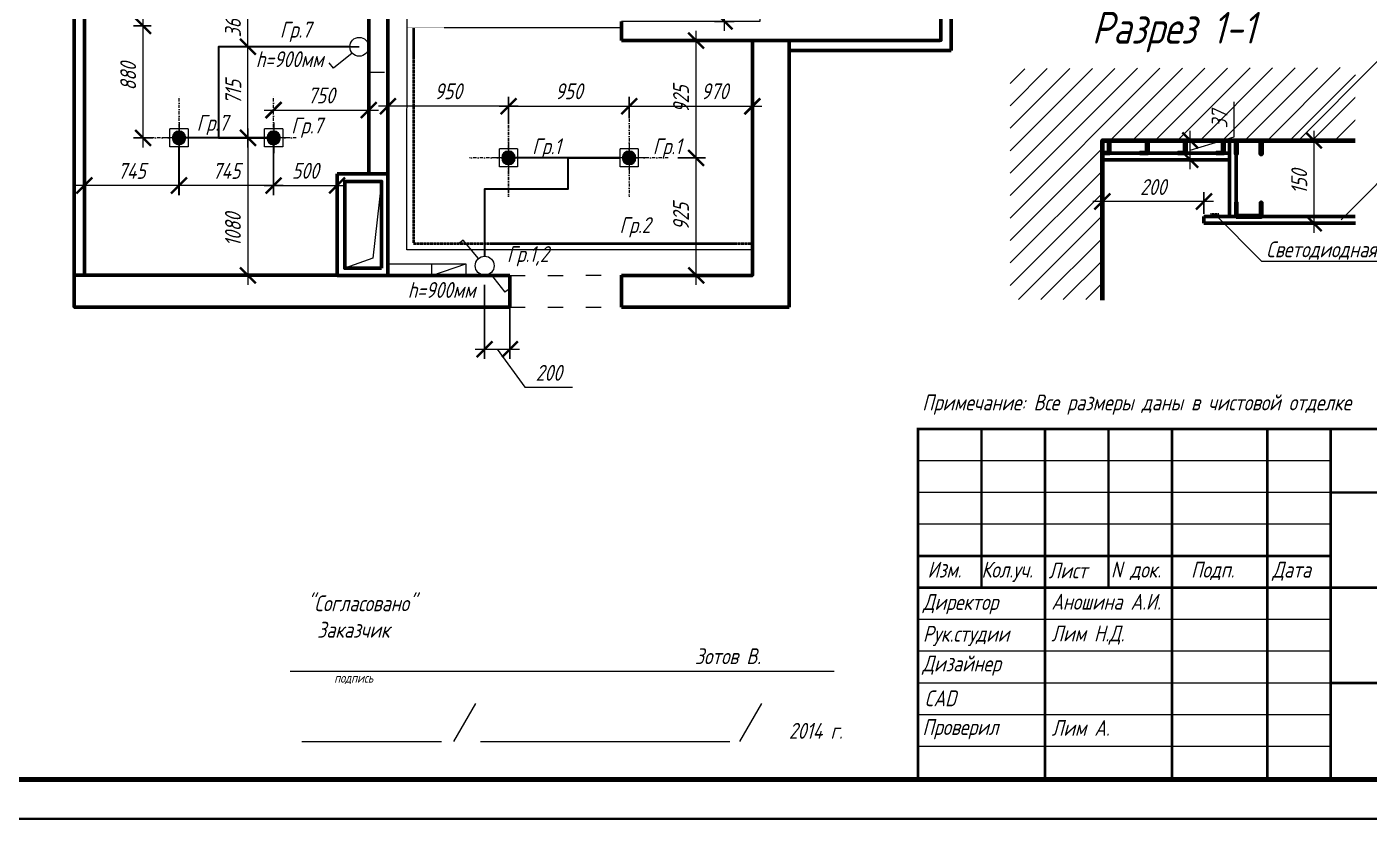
# Model space of a CAD drawing. Header units: millimetres. Extents: x 653176 to 972033, y 753746 to 925850.
# Drawn here: x 720550 to 731119, y 819479 to 825725 of the extents above; entities that cross this region are included whole.
import ezdxf

# ---------------------------------------------------------------- set-up
doc = ezdxf.new("R2010")
doc.units = ezdxf.units.MM
doc.header["$LTSCALE"] = 10
doc.set_wipeout_variables(frame=1)
for name, pattern in [('ACAD_ISO03W100', [30, 12, -18]), ('DASHDOTX2', [50.8, 25.4, -12.7, 0, -12.7]), ('HIDDEN', [0.375, 0.25, -0.125])]:
    doc.linetypes.add(name, pattern=pattern)
doc.layers.get('0').update_dxf_attribs({"color": 65, "lineweight": 25})
for name, color, linetype, lineweight in [('AL', 7, 'Continuous', 30), ('ALAN-Rev4', 6, 'Continuous', 13), ('stamp', 253, 'Continuous', 18), ('wall', 95, 'Continuous', 60), ('МЕБ', 255, 'Continuous', 20), ('ОСИ', 75, 'DASHDOTX2', 0), ('проем', 252, 'Continuous', 13), ('размh150', 7, 'Continuous', 9), ('Текст', 132, 'Continuous', 25), ('ТЕКСТ1', 90, 'Continuous', 25), ('штрих', 22, 'Continuous', 0)]:
    doc.layers.add(name, color=color, linetype=linetype, lineweight=lineweight)
for name, color, linetype, lineweight, true_color in [('мебель_Pen_No__3', 7, 'Continuous', 18, 0xff6600), ('мебель_Pen_No__43', 7, 'Continuous', 40, 0xff6600), ('штрих_Pen_No__3', 7, 'Continuous', 18, 0xff6600)]:
    doc.layers.add(name, color=color, linetype=linetype, lineweight=lineweight, true_color=true_color)
doc.styles.add('ГОСТ тип А', font='gost_a.shx', dxfattribs={"oblique": 15, "height": 125})
doc.dimstyles.new('ГОСТ тип А', dxfattribs={"dimtxt": 125, "dimasz": 125, "dimexe": 75, "dimexo": 75, "dimgap": 50, "dimtad": 1, "dimdec": 0, "dimrnd": 5, "dimtxsty": 'ГОСТ тип А', "dimblk": 'ARCHTICK', "dimcen": 50, "dimdle": 75, "dimadec": 0, "dimazin": 0, "dimtfac": 1, "dimtdec": 0, "dimtmove": 1, "dimatfit": 2, "dimfxl": 1, "dimlwd": 9, "dimarcsym": 0})

# ---------------------------------------------------------------- blocks, each defined once
blk = doc.blocks.new('_ARCHTICK')
at = {"color": 0, "linetype": 'ByBlock', "ltscale": 50, "const_width": 0.15}
blk.add_lwpolyline([(-0.5, -0.5), (0.5, 0.5)], dxfattribs=at)
blk = doc.blocks.new('*D601')
at = {"layer": 'Defpoints', "color": 0, "lineweight": 90, "transparency": 16777216}
for p in [(729019, 824350), (729019, 824179), (729819, 824179)]:
    blk.add_point(p, dxfattribs=at)
at = {"layer": 'размh150', "color": 0, "lineweight": -2, "transparency": 16777216}
for p, q in [((729019, 824254), (729019, 824425)), ((729819, 824254), (729819, 824425))]:
    blk.add_line(p, q, dxfattribs=at)
at = {"layer": 'размh150', "color": 0, "lineweight": 9, "transparency": 16777216}
blk.add_line((729894, 824350), (728944, 824350), dxfattribs=at)
at = {"layer": 'размh150', "color": 0, "lineweight": 9, "transparency": 16777216, "xscale": 125, "yscale": 125, "zscale": 125, "rotation": 180}
blk.add_blockref('_ARCHTICK', (729019, 824350), dxfattribs=at)
at = {"layer": 'размh150', "color": 0, "lineweight": 9, "transparency": 16777216, "xscale": 125, "yscale": 125, "zscale": 125}
blk.add_blockref('_ARCHTICK', (729819, 824350), dxfattribs=at)
at = {"layer": 'размh150', "color": 0, "transparency": 16777216, "insert": (729419, 824464), "char_height": 125, "attachment_point": 5, "style": 'ГОСТ тип А'}
blk.add_mtext('200', dxfattribs=at)
blk = doc.blocks.new('*D602')
at = {"layer": 'Defpoints', "color": 0, "lineweight": 90, "transparency": 16777216}
for p in [(730564, 824831), (730564, 824179), (730684, 824179)]:
    blk.add_point(p, dxfattribs=at)
at = {"layer": 'размh150', "color": 0, "lineweight": -2, "transparency": 16777216}
for p, q in [((730639, 824831), (730759, 824831)), ((730639, 824179), (730759, 824179))]:
    blk.add_line(p, q, dxfattribs=at)
at = {"layer": 'размh150', "color": 0, "lineweight": 9, "transparency": 16777216}
blk.add_line((730684, 824906), (730684, 824104), dxfattribs=at)
at = {"layer": 'размh150', "color": 0, "lineweight": 9, "transparency": 16777216, "xscale": 125, "yscale": 125, "zscale": 125}
for p, rotation in [((730684, 824831), 90), ((730684, 824179), 270)]:
    blk.add_blockref('_ARCHTICK', p, dxfattribs=dict(at, rotation=rotation))
at = {"layer": 'размh150', "color": 0, "transparency": 16777216, "insert": (730569, 824505), "char_height": 125, "attachment_point": 5, "rotation": 90, "style": 'ГОСТ тип А'}
blk.add_mtext('150', dxfattribs=at)
blk = doc.blocks.new('встроенный светильник')
at = {"layer": 'штрих_Pen_No__3', "linetype": 'Continuous', "lineweight": 0}
h = blk.add_hatch(color=7, dxfattribs=at)
edge = h.paths.add_edge_path()
edge.add_arc((680320, 788346), 53.6, 0, 180)
edge.add_arc((680320, 788346), 53.6, 180, 360)
at = {"layer": 'мебель_Pen_No__3', "color": 7, "linetype": 'Continuous'}
for p, q in [((680248, 788275), (680248, 788418)), ((680391, 788418), (680248, 788418)), ((680320, 788465), (680320, 788227)), ((680320, 788465), (680320, 788227)), ((680391, 788418), (680391, 788275)), ((680451, 788346), (680188, 788346)), ((680391, 788275), (680248, 788275))]:
    blk.add_line(p, q, dxfattribs=at)
at = {"layer": 'штрих_Pen_No__3', "color": 7, "linetype": 'Continuous', "flags": 128}
blk.add_lwpolyline([(680373, 788346, 1), (680266, 788346, 1)], format="xyb", close=True, dxfattribs=at)
blk = doc.blocks.new('*D605')
at = {"layer": 'Defpoints', "color": 0, "lineweight": 90, "transparency": 16777216}
for p in [(725890, 826866), (726044, 826866), (725890, 825768)]:
    blk.add_point(p, dxfattribs=at)
at = {"layer": 'размh150', "color": 0, "lineweight": 9, "transparency": 16777216}
blk.add_line((726044, 825693), (726044, 826941), dxfattribs=at)
at = {"layer": 'размh150', "color": 0, "lineweight": -2, "transparency": 16777216}
for p, q in [((725965, 826866), (726119, 826866)), ((725965, 825768), (726119, 825768))]:
    blk.add_line(p, q, dxfattribs=at)
at = {"layer": 'размh150', "color": 0, "lineweight": 9, "transparency": 16777216, "xscale": 125, "yscale": 125, "zscale": 125}
for p, rotation in [((726044, 826866), 90), ((726044, 825768), 270)]:
    blk.add_blockref('_ARCHTICK', p, dxfattribs=dict(at, rotation=rotation))
at = {"layer": 'размh150', "color": 0, "transparency": 16777216, "insert": (725931, 826317), "char_height": 125, "attachment_point": 5, "rotation": 90, "style": 'ГОСТ тип А'}
blk.add_mtext('1100', dxfattribs=at)
blk = doc.blocks.new('*D607')
at = {"layer": 'Defpoints', "color": 0, "lineweight": 90, "transparency": 16777216}
for p in [(724155, 823770), (724353, 823768), (724353, 823187)]:
    blk.add_point(p, dxfattribs=at)
at = {"layer": 'размh150', "color": 0, "lineweight": -2, "transparency": 16777216}
for p, q in [((724155, 823695), (724155, 823112)), ((724353, 823693), (724353, 823112))]:
    blk.add_line(p, q, dxfattribs=at)
at = {"layer": 'размh150', "color": 0, "lineweight": 9, "transparency": 16777216}
for p, q in [((724080, 823187), (724428, 823187)), ((724254, 823187), (724472, 822887)), ((724472, 822887), (724847, 822887))]:
    blk.add_line(p, q, dxfattribs=at)
at = {"layer": 'размh150', "color": 0, "lineweight": 9, "transparency": 16777216, "xscale": 125, "yscale": 125, "zscale": 125, "rotation": 180}
blk.add_blockref('_ARCHTICK', (724155, 823187), dxfattribs=at)
at = {"layer": 'размh150', "color": 0, "lineweight": 9, "transparency": 16777216, "xscale": 125, "yscale": 125, "zscale": 125}
blk.add_blockref('_ARCHTICK', (724353, 823187), dxfattribs=at)
at = {"layer": 'размh150', "color": 0, "transparency": 16777216, "insert": (724660, 823001), "char_height": 125, "attachment_point": 5, "style": 'ГОСТ тип А'}
blk.add_mtext('200', dxfattribs=at)
blk = doc.blocks.new('*D608')
at = {"layer": 'Defpoints', "color": 0, "lineweight": 90, "transparency": 16777216}
for p in [(722291, 825568), (723242, 825568), (721956, 824851)]:
    blk.add_point(p, dxfattribs=at)
at = {"layer": 'размh150', "color": 0, "lineweight": -2, "transparency": 16777216}
for p, q in [((723167, 825568), (722216, 825568)), ((722031, 824851), (722366, 824851))]:
    blk.add_line(p, q, dxfattribs=at)
at = {"layer": 'размh150', "color": 0, "lineweight": 9, "transparency": 16777216}
blk.add_line((722291, 824776), (722291, 825643), dxfattribs=at)
at = {"layer": 'размh150', "color": 0, "lineweight": 9, "transparency": 16777216, "xscale": 125, "yscale": 125, "zscale": 125}
for p, rotation in [((722291, 825568), 90), ((722291, 824851), 270)]:
    blk.add_blockref('_ARCHTICK', p, dxfattribs=dict(at, rotation=rotation))
at = {"layer": 'размh150', "color": 0, "transparency": 16777216, "insert": (722176, 825210), "char_height": 125, "attachment_point": 5, "rotation": 90, "style": 'ГОСТ тип А'}
blk.add_mtext('715', dxfattribs=at)
blk = doc.blocks.new('*D609')
at = {"layer": 'Defpoints', "color": 0, "lineweight": 90, "transparency": 16777216}
for p in [(722070, 824851), (722069, 823769), (722291, 823769)]:
    blk.add_point(p, dxfattribs=at)
at = {"layer": 'размh150', "color": 0, "lineweight": -2, "transparency": 16777216}
for p, q in [((722145, 824851), (722366, 824851)), ((722144, 823769), (722366, 823769))]:
    blk.add_line(p, q, dxfattribs=at)
at = {"layer": 'размh150', "color": 0, "lineweight": 9, "transparency": 16777216}
blk.add_line((722291, 824926), (722291, 823694), dxfattribs=at)
at = {"layer": 'размh150', "color": 0, "lineweight": 9, "transparency": 16777216, "xscale": 125, "yscale": 125, "zscale": 125}
for p, rotation in [((722291, 824851), 90), ((722291, 823769), 270)]:
    blk.add_blockref('_ARCHTICK', p, dxfattribs=dict(at, rotation=rotation))
at = {"layer": 'размh150', "color": 0, "transparency": 16777216, "insert": (722173, 824128), "char_height": 125, "attachment_point": 5, "rotation": 90, "style": 'ГОСТ тип А'}
blk.add_mtext('1080', dxfattribs=at)
blk = doc.blocks.new('*D610')
at = {"layer": 'Defpoints', "color": 0, "lineweight": 90, "transparency": 16777216}
for p in [(723243, 825368), (722493, 825070), (723243, 825070)]:
    blk.add_point(p, dxfattribs=at)
at = {"layer": 'размh150', "color": 0, "lineweight": -2, "transparency": 16777216}
blk.add_line((723243, 825293), (723243, 824995), dxfattribs=at)
at = {"layer": 'размh150', "color": 0, "lineweight": 9, "transparency": 16777216}
blk.add_line((722418, 825070), (723318, 825070), dxfattribs=at)
at = {"layer": 'размh150', "color": 0, "lineweight": 9, "transparency": 16777216, "xscale": 125, "yscale": 125, "zscale": 125, "rotation": 180}
blk.add_blockref('_ARCHTICK', (722493, 825070), dxfattribs=at)
at = {"layer": 'размh150', "color": 0, "lineweight": 9, "transparency": 16777216, "xscale": 125, "yscale": 125, "zscale": 125}
blk.add_blockref('_ARCHTICK', (723243, 825070), dxfattribs=at)
at = {"layer": 'размh150', "color": 0, "transparency": 16777216, "insert": (722868, 825185), "char_height": 125, "attachment_point": 5, "style": 'ГОСТ тип А'}
blk.add_mtext('750', dxfattribs=at)
blk = doc.blocks.new('*D588')
at = {"layer": 'Defpoints', "color": 0, "lineweight": 90, "transparency": 16777216}
for p in [(721748, 824851), (722493, 824851), (721748, 824476)]:
    blk.add_point(p, dxfattribs=at)
at = {"layer": 'размh150', "color": 0, "lineweight": -2, "transparency": 16777216}
for p, q in [((721748, 824776), (721748, 824401)), ((722493, 824776), (722493, 824401))]:
    blk.add_line(p, q, dxfattribs=at)
at = {"layer": 'размh150', "color": 0, "lineweight": 9, "transparency": 16777216}
blk.add_line((722568, 824476), (721673, 824476), dxfattribs=at)
at = {"layer": 'размh150', "color": 0, "lineweight": 9, "transparency": 16777216, "xscale": 125, "yscale": 125, "zscale": 125, "rotation": 180}
blk.add_blockref('_ARCHTICK', (721748, 824476), dxfattribs=at)
at = {"layer": 'размh150', "color": 0, "lineweight": 9, "transparency": 16777216, "xscale": 125, "yscale": 125, "zscale": 125}
blk.add_blockref('_ARCHTICK', (722493, 824476), dxfattribs=at)
at = {"layer": 'размh150', "color": 0, "transparency": 16777216, "insert": (722121, 824591), "char_height": 125, "attachment_point": 5, "style": 'ГОСТ тип А'}
blk.add_mtext('745', dxfattribs=at)
blk = doc.blocks.new('*D611')
at = {"layer": 'Defpoints', "color": 0, "lineweight": 90, "transparency": 16777216}
for p in [(721003, 825032), (721749, 825003), (721003, 824476)]:
    blk.add_point(p, dxfattribs=at)
at = {"layer": 'размh150', "color": 0, "lineweight": -2, "transparency": 16777216}
for p, q in [((721003, 824957), (721003, 824401)), ((721749, 824928), (721749, 824401))]:
    blk.add_line(p, q, dxfattribs=at)
at = {"layer": 'размh150', "color": 0, "lineweight": 9, "transparency": 16777216}
blk.add_line((721824, 824476), (720928, 824476), dxfattribs=at)
at = {"layer": 'размh150', "color": 0, "lineweight": 9, "transparency": 16777216, "xscale": 125, "yscale": 125, "zscale": 125, "rotation": 180}
blk.add_blockref('_ARCHTICK', (721003, 824476), dxfattribs=at)
at = {"layer": 'размh150', "color": 0, "lineweight": 9, "transparency": 16777216, "xscale": 125, "yscale": 125, "zscale": 125}
blk.add_blockref('_ARCHTICK', (721749, 824476), dxfattribs=at)
at = {"layer": 'размh150', "color": 0, "transparency": 16777216, "insert": (721376, 824591), "char_height": 125, "attachment_point": 5, "style": 'ГОСТ тип А'}
blk.add_mtext('745', dxfattribs=at)
blk = doc.blocks.new('*D612')
at = {"layer": 'Defpoints', "color": 0, "lineweight": 90, "transparency": 16777216}
for p in [(722493, 824691), (722993, 824568), (722993, 824476)]:
    blk.add_point(p, dxfattribs=at)
at = {"layer": 'размh150', "color": 0, "lineweight": -2, "transparency": 16777216}
for p, q in [((722493, 824616), (722493, 824401)), ((722993, 824493), (722993, 824401))]:
    blk.add_line(p, q, dxfattribs=at)
at = {"layer": 'размh150', "color": 0, "lineweight": 9, "transparency": 16777216}
blk.add_line((722418, 824476), (723068, 824476), dxfattribs=at)
at = {"layer": 'размh150', "color": 0, "lineweight": 9, "transparency": 16777216, "xscale": 125, "yscale": 125, "zscale": 125, "rotation": 180}
blk.add_blockref('_ARCHTICK', (722493, 824476), dxfattribs=at)
at = {"layer": 'размh150', "color": 0, "lineweight": 9, "transparency": 16777216, "xscale": 125, "yscale": 125, "zscale": 125}
blk.add_blockref('_ARCHTICK', (722993, 824476), dxfattribs=at)
at = {"layer": 'размh150', "color": 0, "transparency": 16777216, "insert": (722743, 824592), "char_height": 125, "attachment_point": 5, "style": 'ГОСТ тип А'}
blk.add_mtext('500', dxfattribs=at)
blk = doc.blocks.new('*D613')
at = {"layer": 'Defpoints', "color": 0, "lineweight": 90, "transparency": 16777216}
for p in [(721466, 825733), (721603, 825733), (721617, 824851)]:
    blk.add_point(p, dxfattribs=at)
at = {"layer": 'размh150', "color": 0, "lineweight": 9, "transparency": 16777216}
blk.add_line((721466, 824776), (721466, 825808), dxfattribs=at)
at = {"layer": 'размh150', "color": 0, "lineweight": -2, "transparency": 16777216}
for p, q in [((721528, 825733), (721391, 825733)), ((721542, 824851), (721391, 824851))]:
    blk.add_line(p, q, dxfattribs=at)
at = {"layer": 'размh150', "color": 0, "lineweight": 9, "transparency": 16777216, "xscale": 125, "yscale": 125, "zscale": 125}
for p, rotation in [((721466, 825733), 90), ((721466, 824851), 270)]:
    blk.add_blockref('_ARCHTICK', p, dxfattribs=dict(at, rotation=rotation))
at = {"layer": 'размh150', "color": 0, "transparency": 16777216, "insert": (721348, 825335), "char_height": 125, "attachment_point": 5, "rotation": 90, "style": 'ГОСТ тип А'}
blk.add_mtext('880', dxfattribs=at)
blk = doc.blocks.new('*D600')
at = {"layer": 'Defpoints', "color": 0, "lineweight": 90, "transparency": 16777216}
for p in [(725293, 825100), (724343, 824932), (725293, 824932)]:
    blk.add_point(p, dxfattribs=at)
at = {"layer": 'размh150', "color": 0, "lineweight": -2, "transparency": 16777216}
for p, q in [((724343, 825007), (724343, 825175)), ((725293, 825007), (725293, 825175))]:
    blk.add_line(p, q, dxfattribs=at)
at = {"layer": 'размh150', "color": 0, "lineweight": 9, "transparency": 16777216}
blk.add_line((724268, 825100), (725368, 825100), dxfattribs=at)
at = {"layer": 'размh150', "color": 0, "lineweight": 9, "transparency": 16777216, "xscale": 125, "yscale": 125, "zscale": 125, "rotation": 180}
blk.add_blockref('_ARCHTICK', (724343, 825100), dxfattribs=at)
at = {"layer": 'размh150', "color": 0, "lineweight": 9, "transparency": 16777216, "xscale": 125, "yscale": 125, "zscale": 125}
blk.add_blockref('_ARCHTICK', (725293, 825100), dxfattribs=at)
at = {"layer": 'размh150', "color": 0, "transparency": 16777216, "insert": (724818, 825218), "char_height": 125, "attachment_point": 5, "style": 'ГОСТ тип А'}
blk.add_mtext('950', dxfattribs=at)
blk = doc.blocks.new('*D592')
at = {"layer": 'Defpoints', "color": 0, "lineweight": 90, "transparency": 16777216}
for p in [(726263, 825100), (725293, 824932), (726263, 824932)]:
    blk.add_point(p, dxfattribs=at)
at = {"layer": 'размh150', "color": 0, "lineweight": -2, "transparency": 16777216}
for p, q in [((725293, 825007), (725293, 825175)), ((726263, 825007), (726263, 825175))]:
    blk.add_line(p, q, dxfattribs=at)
at = {"layer": 'размh150', "color": 0, "lineweight": 9, "transparency": 16777216}
blk.add_line((725218, 825100), (726338, 825100), dxfattribs=at)
at = {"layer": 'размh150', "color": 0, "lineweight": 9, "transparency": 16777216, "xscale": 125, "yscale": 125, "zscale": 125, "rotation": 180}
blk.add_blockref('_ARCHTICK', (725293, 825100), dxfattribs=at)
at = {"layer": 'размh150', "color": 0, "lineweight": 9, "transparency": 16777216, "xscale": 125, "yscale": 125, "zscale": 125}
blk.add_blockref('_ARCHTICK', (726263, 825100), dxfattribs=at)
at = {"layer": 'размh150', "color": 0, "transparency": 16777216, "insert": (725966, 825218), "char_height": 125, "attachment_point": 5, "style": 'ГОСТ тип А'}
blk.add_mtext('970', dxfattribs=at)
blk = doc.blocks.new('*D593')
at = {"layer": 'Defpoints', "color": 0, "lineweight": 90, "transparency": 16777216}
for p in [(723393, 825100), (723393, 824886), (724343, 824885)]:
    blk.add_point(p, dxfattribs=at)
at = {"layer": 'размh150', "color": 0, "lineweight": -2, "transparency": 16777216}
for p, q in [((723393, 824961), (723393, 825175)), ((724343, 824960), (724343, 825175))]:
    blk.add_line(p, q, dxfattribs=at)
at = {"layer": 'размh150', "color": 0, "lineweight": 9, "transparency": 16777216}
blk.add_line((724418, 825100), (723318, 825100), dxfattribs=at)
at = {"layer": 'размh150', "color": 0, "lineweight": 9, "transparency": 16777216, "xscale": 125, "yscale": 125, "zscale": 125, "rotation": 180}
blk.add_blockref('_ARCHTICK', (723393, 825100), dxfattribs=at)
at = {"layer": 'размh150', "color": 0, "lineweight": 9, "transparency": 16777216, "xscale": 125, "yscale": 125, "zscale": 125}
blk.add_blockref('_ARCHTICK', (724343, 825100), dxfattribs=at)
at = {"layer": 'размh150', "color": 0, "transparency": 16777216, "insert": (723868, 825218), "char_height": 125, "attachment_point": 5, "style": 'ГОСТ тип А'}
blk.add_mtext('950', dxfattribs=at)
blk = doc.blocks.new('*D594')
at = {"layer": 'Defpoints', "color": 0, "lineweight": 90, "transparency": 16777216}
for p in [(725601, 824694), (725820, 824694), (725591, 823768)]:
    blk.add_point(p, dxfattribs=at)
at = {"layer": 'размh150', "color": 0, "lineweight": 9, "transparency": 16777216}
blk.add_line((725820, 823693), (725820, 824769), dxfattribs=at)
at = {"layer": 'размh150', "color": 0, "lineweight": -2, "transparency": 16777216}
for p, q in [((725676, 824694), (725895, 824694)), ((725666, 823768), (725895, 823768))]:
    blk.add_line(p, q, dxfattribs=at)
at = {"layer": 'размh150', "color": 0, "lineweight": 9, "transparency": 16777216, "xscale": 125, "yscale": 125, "zscale": 125}
for p, rotation in [((725820, 824694), 90), ((725820, 823768), 270)]:
    blk.add_blockref('_ARCHTICK', p, dxfattribs=dict(at, rotation=rotation))
at = {"layer": 'размh150', "color": 0, "transparency": 16777216, "insert": (725701, 824231), "char_height": 125, "attachment_point": 5, "rotation": 90, "style": 'ГОСТ тип А'}
blk.add_mtext('925', dxfattribs=at)
blk = doc.blocks.new('*D595')
at = {"layer": 'Defpoints', "color": 0, "lineweight": 90, "transparency": 16777216}
for p in [(725611, 825618), (725820, 825618), (725718, 824694)]:
    blk.add_point(p, dxfattribs=at)
at = {"layer": 'размh150', "color": 0, "lineweight": 9, "transparency": 16777216}
blk.add_line((725820, 824619), (725820, 825693), dxfattribs=at)
at = {"layer": 'размh150', "color": 0, "lineweight": -2, "transparency": 16777216}
for p, q in [((725686, 825618), (725895, 825618)), ((725793, 824694), (725895, 824694))]:
    blk.add_line(p, q, dxfattribs=at)
at = {"layer": 'размh150', "color": 0, "lineweight": 9, "transparency": 16777216, "xscale": 125, "yscale": 125, "zscale": 125}
for p, rotation in [((725820, 825618), 90), ((725820, 824694), 270)]:
    blk.add_blockref('_ARCHTICK', p, dxfattribs=dict(at, rotation=rotation))
at = {"layer": 'размh150', "color": 0, "transparency": 16777216, "insert": (725701, 825156), "char_height": 125, "attachment_point": 5, "rotation": 90, "style": 'ГОСТ тип А'}
blk.add_mtext('925', dxfattribs=at)
blk = doc.blocks.new('*D581')
at = {"layer": 'Defpoints', "color": 0, "lineweight": 90, "transparency": 16777216}
for p in [(729487, 824831), (729710, 824831), (729487, 824679)]:
    blk.add_point(p, dxfattribs=at)
at = {"layer": 'размh150', "color": 0, "lineweight": 9, "transparency": 16777216}
for p, q in [((730056, 824859), (730056, 825135)), ((729710, 824604), (729710, 824906)), ((729710, 824755), (730056, 824859))]:
    blk.add_line(p, q, dxfattribs=at)
at = {"layer": 'размh150', "color": 0, "lineweight": -2, "transparency": 16777216}
for p, q in [((729562, 824831), (729785, 824831)), ((729562, 824679), (729785, 824679))]:
    blk.add_line(p, q, dxfattribs=at)
at = {"layer": 'размh150', "color": 0, "lineweight": 9, "transparency": 16777216, "xscale": 125, "yscale": 125, "zscale": 125}
for p, rotation in [((729710, 824831), 90), ((729710, 824679), 270)]:
    blk.add_blockref('_ARCHTICK', p, dxfattribs=dict(at, rotation=rotation))
at = {"layer": 'размh150', "color": 0, "transparency": 16777216, "insert": (729941, 824997), "char_height": 125, "attachment_point": 5, "rotation": 90, "style": 'ГОСТ тип А'}
blk.add_mtext('37', dxfattribs=at)
blk = doc.blocks.new('*D591')
at = {"layer": 'Defpoints', "color": 0, "lineweight": 90, "transparency": 16777216}
for p in [(722291, 825933), (722424, 825933), (723093, 825568)]:
    blk.add_point(p, dxfattribs=at)
at = {"layer": 'размh150', "color": 0, "lineweight": 9, "transparency": 16777216}
blk.add_line((722291, 825493), (722291, 826008), dxfattribs=at)
at = {"layer": 'размh150', "color": 0, "lineweight": -2, "transparency": 16777216}
for p, q in [((722349, 825933), (722216, 825933)), ((723018, 825568), (722216, 825568))]:
    blk.add_line(p, q, dxfattribs=at)
at = {"layer": 'размh150', "color": 0, "lineweight": 9, "transparency": 16777216, "xscale": 125, "yscale": 125, "zscale": 125}
for p, rotation in [((722291, 825933), 90), ((722291, 825568), 270)]:
    blk.add_blockref('_ARCHTICK', p, dxfattribs=dict(at, rotation=rotation))
at = {"layer": 'размh150', "color": 0, "transparency": 16777216, "insert": (722173, 825751), "char_height": 125, "attachment_point": 5, "rotation": 90, "style": 'ГОСТ тип А'}
blk.add_mtext('365', dxfattribs=at)

msp = doc.modelspace()

# ---------------------------------------------------------------- hatches: boundary and pattern name
h = msp.add_hatch()
h.set_pattern_fill('ANSI31', color=256, scale=1000)
h.set_pattern_definition([(45, (621967.21, 820248.32), (-88.38835, 88.38835), [])])
h.paths.add_polyline_path([(731011.7, 825404.7), (728292.6, 825395.5), (728292.2, 824962), (728292.2, 823577.6), (729019, 823577.6), (729019, 824831.1), (731011.7, 824831.1)])

# ---------------------------------------------------------------- linework, layer by layer
at = {"lineweight": 90}
for points in [[(729019, 823572.7), (729019, 824831.1)], [(729019, 824831.1), (731011.7, 824831.1)], [(729073, 824831.1), (729073, 824731.1), (729019, 824731.1), (729019, 824733.1), (729071, 824733.1), (729071, 824829.1), (729019, 824829.1), (729019, 824831.1), (729073, 824831.1)], [(729373, 824831.1), (729373, 824731.1), (729319, 824731.1), (729319, 824733.1), (729371, 824733.1), (729371, 824829.1), (729319, 824829.1), (729319, 824831.1), (729373, 824831.1)], [(729673, 824831.1), (729673, 824731.1), (729619, 824731.1), (729619, 824733.1), (729671, 824733.1), (729671, 824829.1), (729619, 824829.1), (729619, 824831.1), (729673, 824831.1)], [(729973, 824831.1), (729973, 824731.1), (729919, 824731.1), (729919, 824733.1), (729971, 824733.1), (729971, 824829.1), (729919, 824829.1), (729919, 824831.1), (729973, 824831.1)], [(730071, 824831.1), (730271, 824831.1), (730271, 824723.1), (730267, 824723.1), (730267, 824827.1), (730075, 824827.1), (730075, 824723.1), (730071, 824723.1), (730071, 824831.1)], [(730071, 824231.1), (730271, 824231.1), (730271, 824339.1), (730267, 824339.1), (730267, 824235.1), (730075, 824235.1), (730075, 824339.1), (730071, 824339.1), (730071, 824231.1)]]:
    msp.add_lwpolyline(points, dxfattribs=at)
at = {"lineweight": 60}
for points in [[(730019, 824231.1), (730019, 824831.1)], [(730071, 824231.1), (730071, 824831.1)], [(729019, 824731.1), (730019, 824731.1)], [(729019, 824679.1), (730019, 824679.1)], [(729819, 824179.1), (729819, 824231.1)], [(729819, 824231.1), (731011.7, 824231.1)], [(729819, 824179.1), (731011.7, 824179.1)]]:
    msp.add_lwpolyline(points, dxfattribs=at)
at = {"layer": 'AL', "color": 7, "const_width": 20}
msp.add_lwpolyline([(716137, 834338.7), (737137, 834338.7), (737137, 819488.7), (716137, 819488.7), (716137, 834338.7)], dxfattribs=at)
for points in [[(717187, 834038.7), (736837, 834038.7), (736837, 819788.7), (717187, 819788.7)], [(717197, 834028.7), (736827, 834028.7), (736827, 819798.7), (717197, 819798.7)], [(717207, 834018.7), (736817, 834018.7), (736817, 819808.7), (717207, 819808.7)]]:
    msp.add_lwpolyline(points, close=True, dxfattribs=at)
at = {"layer": 'ALAN-Rev4'}
for points in [[(721003.8, 823769.3), (721002.9, 825932.4)], [(730563.6, 824831.1), (731187.8, 825459), (733137.3, 825459)], [(729904.4, 824251.4), (730272.5, 823881.3), (731783.4, 823881.3)]]:
    msp.add_lwpolyline(points, dxfattribs=at)
at = {"layer": 'stamp'}
for p, q in [((730817, 822308.7), (727567, 822308.7)), ((730817, 822058.7), (727567, 822058.7)), ((730817, 821808.7), (727567, 821808.7)), ((730817, 821058.7), (727567, 821058.7)), ((730817, 820808.7), (727567, 820808.7)), ((730817, 820558.7), (727567, 820558.7)), ((730817, 820308.7), (727567, 820308.7)), ((730817, 820058.7), (727567, 820058.7))]:
    msp.add_line(p, q, dxfattribs=at)
msp.add_lwpolyline([(736817, 822558.7, 20, 20, 0), (727567, 822558.7, 20, 20, 0), (727567, 819808.7, 0, 0, 0)], format="xyseb", dxfattribs=at)
at = {"layer": 'stamp', "const_width": 20}
for points in [[(728067, 822558.7), (728067, 821308.7)], [(728567, 822558.7), (728567, 819808.7)], [(729067, 822558.7), (729067, 821308.7)], [(729567, 822558.7), (729567, 819808.7)], [(730317, 822558.7), (730317, 819808.7)], [(730817, 822558.7), (730817, 819808.7)], [(736817, 822058.7), (730817, 822058.7)], [(730817, 821558.7), (727567, 821558.7)], [(736817, 821308.7), (727567, 821308.7)], [(736817, 820558.7), (730817, 820558.7)]]:
    msp.add_lwpolyline(points, dxfattribs=at)
at = {"layer": 'stamp', "ltscale": 200}
for points in [[(722622.6, 820652.7), (726907.6, 820652.7)], [(722716, 820099), (723816.2, 820099)], [(724121.5, 820099), (726086, 820099)]]:
    msp.add_lwpolyline(points, dxfattribs=at)
at = {"layer": 'wall'}
for p, q in [((727827.8, 825538.3), (727827.8, 829733.3)), ((721002.8, 826143.3), (721003.8, 823769.3)), ((723392.9, 826052.7), (723392.5, 824568.3)), ((723244.2, 825932.7), (723244.2, 824568.3)), ((725232.8, 825768.3), (725232.8, 825618.3)), ((726262.8, 825618.3), (725232.8, 825618.3)), ((726262.8, 825618.3), (727742.8, 825618.3)), ((726552.8, 825618.3), (726552.8, 823518.3)), ((726552.8, 825538.3), (727827.8, 825538.3)), ((720923.8, 823769.3), (722992.8, 823769.3)), ((723392.8, 823768.3), (724352.8, 823768.3)), ((724352.8, 823517.3), (724352.8, 823768.3)), ((725232.8, 823518.3), (725232.8, 823769.3)), ((726552.8, 823518.3), (725232.8, 823518.3))]:
    msp.add_line(p, q, dxfattribs=at)
for points in [[(727497.8, 831433.3), (728247.8, 831433.3), (728247.8, 830022.3), (727147.8, 830022.3), (727147.8, 829733.3), (727747.8, 829733.3), (727747.8, 825618.3), (727747.8, 825618.3), (727747.8, 825618.3), (727747.8, 825618.3), (727747.8, 825618.3)], [(724352.8, 823768.3), (724352.8, 823518.3), (720923.8, 823518.3), (720923.8, 831233.3)], [(726262.8, 825618.3), (726262.8, 823768.3), (726262.8, 823768.3)], [(726262.8, 823768.3), (725232.8, 823768.3)]]:
    msp.add_lwpolyline(points, dxfattribs=at)
for points in [[(722992.8, 824568.3), (723392.8, 824568.3), (723392.8, 823768.3), (722992.8, 823768.3)], [(723343.7, 823824.9), (723052.8, 823824.9), (723052.8, 824508), (723343.7, 824508)]]:
    msp.add_lwpolyline(points, close=True, dxfattribs=at)
at = {"layer": 'МЕБ'}
for p, q in [((723392.8, 823768.3), (723392.8, 823858.3)), ((723392.8, 823858.3), (724007.8, 823858.3)), ((724007.8, 823858.3), (724007.8, 823768.3))]:
    msp.add_line(p, q, dxfattribs=at)
msp.add_lwpolyline([(723343.7, 824508), (723274.2, 823904.3), (723052.8, 823824.9)], dxfattribs=at)
at = {"layer": 'мебель_Pen_No__3', "color": 7, "linetype": 'Continuous'}
for p, q in [((723112.1, 825518.9), (722965.7, 825399.4)), ((722965.7, 825399.4), (722931.2, 825441.5)), ((723986.2, 824046.8), (723944, 824012.4)), ((723986.2, 824046.8), (723944, 824012.4)), ((724105.7, 823900.4), (723986.2, 824046.8)), ((724105.7, 823900.4), (723986.2, 824046.8)), ((724198.5, 823784.2), (724314.9, 823635.3)), ((724357.8, 823668.9), (724314.9, 823635.3))]:
    msp.add_line(p, q, dxfattribs=at)
for centre in [(723167.7, 825568.3), (724155.1, 823844.7)]:
    msp.add_circle(centre, 74.4, dxfattribs=at)
at = {"layer": 'мебель_Pen_No__43', "color": 7, "linetype": 'HIDDEN'}
for points in [[(723594.5, 825718.3), (723594.5, 824019.3), (726262.8, 824019.3)], [(729870.5, 824251.4), (729938.3, 824251.4)]]:
    msp.add_lwpolyline(points, dxfattribs=at)
at = {"layer": 'ОСИ', "color": 49, "linetype": 'HIDDEN', "ltscale": 50, "true_color": 0x474747}
msp.add_line((723242.2, 825368.2), (723392.5, 825368.3), dxfattribs=at)
at = {"layer": 'ОСИ', "color": 49, "linetype": 'HIDDEN', "ltscale": 0.1, "true_color": 0x474747}
msp.add_lwpolyline([(725232.8, 825718.3), (723544.1, 825718.3)], dxfattribs=at)
at = {"layer": 'ОСИ', "ltscale": 0.1}
for points in [[(721748.8, 824476.1), (721748.8, 825182.9)], [(722493.5, 824476.1), (722493.2, 825183.2)], [(725292.6, 825001.8), (725292.6, 824385.8)], [(722671.4, 824851), (721468.6, 824851)], [(724650.6, 824693.8), (724034.6, 824693.8)], [(725600.6, 824693.8), (724984.6, 824693.8)]]:
    msp.add_lwpolyline(points, dxfattribs=at)
at = {"layer": 'ОСИ', "lineweight": 25, "ltscale": 0.1}
msp.add_lwpolyline([(724342.6, 825001.8), (724342.6, 824385.8)], dxfattribs=at)
at = {"layer": 'проем', "linetype": 'ACAD_ISO03W100', "lineweight": 15}
for p, q in [((724352.8, 823768.3), (725232.8, 823769.3)), ((724352.8, 823517.3), (725232.8, 823518.3))]:
    msp.add_line(p, q, dxfattribs=at)
at = {"layer": 'проем'}
msp.add_lwpolyline([(724007.8, 823768.3), (723737.8, 823768.3), (723737.8, 823858.3), (724007.8, 823858.3)], close=True, dxfattribs=at)
msp.add_lwpolyline([(723737.8, 823768.3), (724007.8, 823858.3)], dxfattribs=at)
at = {"layer": 'размh150', "lineweight": 30}
for points in [[(723093.5, 825568.3), (722058.6, 825568.3), (722058.6, 824851), (722493.4, 824850.9), (721748.4, 824851)], [(724155.1, 823919.2), (724155.1, 824449.6), (724812.5, 824449.6), (724812.5, 824693.8), (725221.1, 824693.8), (724389.4, 824693.8)]]:
    msp.add_lwpolyline(points, dxfattribs=at)
at = {"layer": 'штрих', "color": 7}
msp.add_lwpolyline([(721013.8, 830833.3), (724057.8, 830833.3), (724057.8, 829733.3), (724327.8, 829733.3), (724327.8, 829383.3), (724678.8, 829383.3), (724677.8, 829533.3), (727147.8, 829533.3), (727142.3, 826068.6), (726323.4, 826068.6), (726322, 825767.7), (725232.8, 825768.3), (725232.8, 825618.3), (726262.8, 825618.3), (726262.8, 823969.3), (723542.8, 823969.3), (723544.5, 826202.7), (721152.9, 826201.7), (721159.6, 829052.3), (721002.9, 829052.7)], close=True, dxfattribs=at)
msp.add_lwpolyline([(723392.5, 825368.3), (723392.5, 824568.3)], dxfattribs=at)
at = {"layer": 'штрих', "ltscale": 200}
for points in [[(723913, 820099), (724085.3, 820397.5)], [(726164.4, 820099), (726336.8, 820397.5)]]:
    msp.add_lwpolyline(points, dxfattribs=at)

# ---------------------------------------------------------------- block references
at = {"layer": 'ALAN-Rev4'}
for p in [(41428.7, 36505), (42173.7, 36504.9), (44022.9, 36347.8), (44972.9, 36347.8)]:
    msp.add_blockref('встроенный светильник', p, dxfattribs=at)

# ---------------------------------------------------------------- texts
at = {"layer": 'stamp', "style": 'ГОСТ тип А', "oblique": 15}
for s, height, p in [('Изм.', 125, (727642, 821388.7)), ('Кол.уч.', 125, (728066.5, 821388.7)), ('Лист', 125, (728595.7, 821382.6)), ('N док.', 125, (729086.1, 821388.7)), ('Подп.', 125, (729717, 821388.7)), ('Дата', 125, (730357.5, 821388.7)), ('Директор', 125, (727606.1, 821133.7)), ('Рук.студии', 125, (727606.1, 820883.7)), ('Лим Н.Д.', 125, (728617.3, 820886.1)), ('Дизайнер', 125, (727601.9, 820649.3)), ('подпись', 75, (722970.3, 820561.3)), ('CAD', 125, (727616.7, 820375.4)), ('Проверил', 125, (727601.9, 820149.3)), ('Лим A.', 125, (728619.9, 820142.9))]:
    msp.add_text(s, height=height, dxfattribs=at).set_placement(p)
at = {"layer": 'stamp', "lineweight": 25, "style": 'ГОСТ тип А', "oblique": 15}
msp.add_text('Аношина А.И.', height=125, dxfattribs=at).set_placement((728617.3, 821136.1))
at = {"layer": 'размh150', "style": 'ГОСТ тип А', "oblique": 15}
for s, height, p in [('Разрез 1-1 ', 250, (728936.2, 825593.3)), ('Примечание: Все размеры даны в чистовой отделке', 125, (727600.7, 822705.3))]:
    msp.add_text(s, height=height, dxfattribs=at).set_placement(p)
at = {"layer": 'Текст', "color": 1, "char_height": 125, "attachment_point": 5, "style": 'ГОСТ тип А'}
for s, insert in [('{\\fCourier New|b0|i0|c238|p49; }Гр.7', (722602.8, 825686.2)), ('{\\fCourier New|b0|i0|c238|p49; }Гр.7', (721947.3, 824952.5)), ('{\\fCourier New|b0|i0|c238|p49; }Гр.7', (722691.9, 824931.2)), ('{\\fCourier New|b0|i0|c238|p49; }Гр.1', (724578.9, 824768)), ('{\\fCourier New|b0|i0|c238|p49; }Гр.1', (725528.9, 824768)), ('{\\fCourier New|b0|i0|c238|p49; }Гр.2', (725275.8, 824147.4)), ('{\\fCourier New|b0|i0|c238|p49; }Гр.1,2', (724432, 823919.3))]:
    msp.add_mtext(s, dxfattribs=dict(at, insert=insert))
at = {"layer": 'Текст', "ltscale": 200, "char_height": 125, "attachment_point": 5, "style": 'ГОСТ тип А'}
for s, insert in [('  "Согласовано"\\PЗаказчик\\P                                                                                    ^I^I^I^I    Зотов В.', (723121.5, 820977.9)), ('{\\Fgost_a|c238;20}14{\\Fgost_a|c238; }г{\\Fgost_a|c238;.}', (726761.7, 820182.1))]:
    msp.add_mtext(s, dxfattribs=dict(at, insert=insert))
at = {"layer": 'ТЕКСТ1', "ltscale": 200, "char_height": 125, "style": 'ГОСТ тип А'}
for s, insert, attachment_point in [('h=900мм', (722619.3, 825470.5), 5), ('Светодиодная лента', (730309.1, 823963.3), 4), ('h=900мм', (723815.5, 823653.5), 5)]:
    msp.add_mtext(s, dxfattribs=dict(at, insert=insert, attachment_point=attachment_point))

# ---------------------------------------------------------------- dimensions: what is measured, and where the dimension line sits
at = {"layer": 'размh150'}
for base, p1, p2, picture, middle in [((726043.9, 826866.3), (725890.1, 825768.2), (725890.1, 826866.3), '*D605', (725931.1, 826317.3)), ((725819.7755218, 825618.3013931), (725718.4910084, 824693.8013931), (725611.1611784, 825618.3013931), '*D595', (725701.390831, 825156.0513931)), ((722291, 825568.3), (721956.2, 824851), (723242.2, 825568.3), '*D608', (722175.7, 825209.7)), ((725819.7755218, 824693.8013931), (725590.971291, 823768.3013931), (725600.5791747, 824693.8013931), '*D594', (725701.390831, 824231.0513931))]:
    dim = msp.add_linear_dim(base=base, p1=p1, p2=p2, angle=90, dimstyle='ГОСТ тип А', dxfattribs=at)
    dim.commit()
    dim.dimension.update_dxf_attribs({"geometry": picture, "text_midpoint": middle})
dim = msp.add_linear_dim(base=(722291, 825932.7), p1=(723093.5, 825568.3), p2=(722423.6, 825932.7), angle=90, dimstyle='ГОСТ тип А', override={"dimtmove": 1}, dxfattribs=at)
dim.commit()
dim.dimension.update_dxf_attribs({"geometry": '*D591', "text_midpoint": (722172.7, 825750.5)})
for base, p1, p2, picture, middle in [((721465.6, 825732.7), (721616.9, 824851), (721603, 825732.7), '*D613', (721465.6, 825334.8)), ((722291, 823768.8), (722070, 824851), (722069.5, 823768.8), '*D609', (722291, 824127.7))]:
    dim = msp.add_linear_dim(base=base, p1=p1, p2=p2, angle=90, dimstyle='ГОСТ тип А', dxfattribs=at)
    dim.commit()
    dim.dimension.update_dxf_attribs({"geometry": picture, "text_midpoint": middle, "dimtype": 160})
for base, p1, p2, picture, middle in [((723243.2, 825069.7), (722493.3, 825069.7), (723243.2, 825368.2), '*D610', (722868.3, 825185.1)), ((723392.6, 825100), (724342.6, 824885.3), (723392.6, 824885.5), '*D593', (723867.6, 825218.4)), ((725292.6, 825100), (724342.6, 824932.1), (725292.6, 824932.1), '*D600', (724817.6, 825218.4)), ((721003.2, 824476.1), (721748.8, 825003.4), (721003.2, 825031.8), '*D611', (721376, 824591.4)), ((721748.4, 824476.1), (722493.4, 824851), (721748.4, 824851), '*D588', (722120.9, 824591.4)), ((722992.8, 824476.1), (722493.5, 824691.5), (722992.8, 824568.3), '*D612', (722743.1, 824591.5))]:
    dim = msp.add_linear_dim(base=base, p1=p1, p2=p2, dimstyle='ГОСТ тип А', dxfattribs=at)
    dim.commit()
    dim.dimension.update_dxf_attribs({"geometry": picture, "text_midpoint": middle})
dim = msp.add_linear_dim(base=(726262.8, 825100), p1=(725292.6, 824932.1), p2=(726262.8, 824932.1), dimstyle='ГОСТ тип А', dxfattribs=at)
dim.commit()
dim.dimension.update_dxf_attribs({"geometry": '*D592', "text_midpoint": (725966.4, 825100), "dimtype": 160})
for base, p1, p2, text, picture, middle in [((729710.4, 824831.1), (729486.5, 824679.1), (729486.5, 824831.1), '37', '*D581', (729940.9, 824908.9)), ((730684.1, 824179.1), (730563.6, 824831.1), (730563.6, 824179.1), '150', '*D602', (730568.6, 824505.1))]:
    dim = msp.add_linear_dim(base=base, p1=p1, p2=p2, angle=90, text=text, dimstyle='ГОСТ тип А', dxfattribs=at)
    dim.commit()
    dim.dimension.update_dxf_attribs({"geometry": picture, "text_midpoint": middle})
dim = msp.add_linear_dim(base=(729019, 824349.8), p1=(729819, 824179.1), p2=(729019, 824179.1), text='200', dimstyle='ГОСТ тип А', dxfattribs=at)
dim.commit()
dim.dimension.update_dxf_attribs({"geometry": '*D601', "text_midpoint": (729419, 824464)})
dim = msp.add_linear_dim(base=(724352.8, 823186.5), p1=(724155.1, 823770.3), p2=(724352.8, 823768.3), dimstyle='ГОСТ тип А', override={"dimtmove": 1}, dxfattribs=at)
dim.commit()
dim.dimension.update_dxf_attribs({"geometry": '*D607', "text_midpoint": (724522.3, 822887), "dimtype": 160})

# ---------------------------------------------------------------- next in the draw order: wipeouts: each hides what was drawn before it
at = {"linetype": 'Continuous'}
msp.add_wipeout([(731011.7, 825270.5), (731011.7, 824193.4), (732493.8, 824162.9), (732493.8, 825239.9)], dxfattribs=at).dxf.layer = 'ALAN-Rev4'

# ---------------------------------------------------------------- next in the draw order: linework, layer by layer
at = {"layer": 'ALAN-Rev4'}
msp.add_lwpolyline([(730898.5, 824206.2), (731266.5, 824576.4), (731607.7, 824576.4)], dxfattribs=at)

doc.saveas('drawing.dxf')
